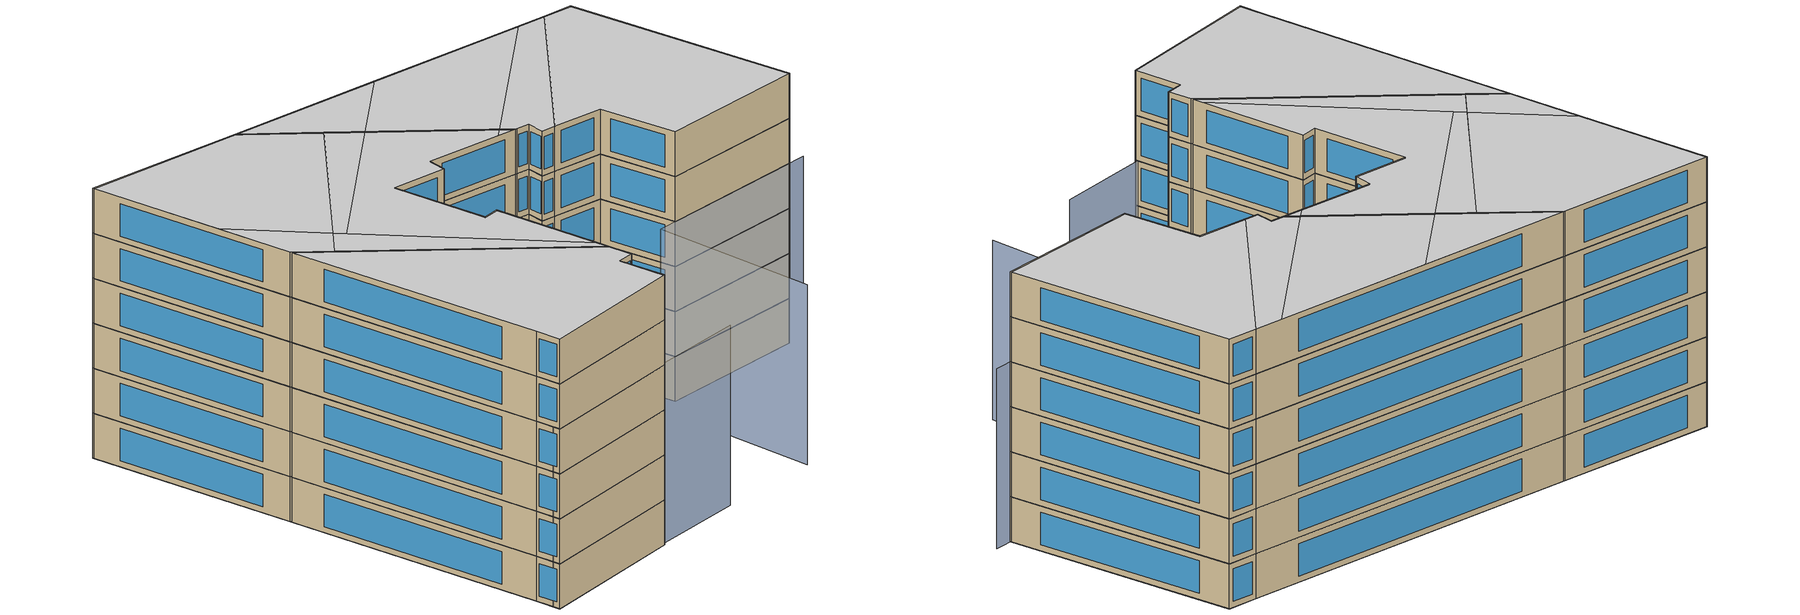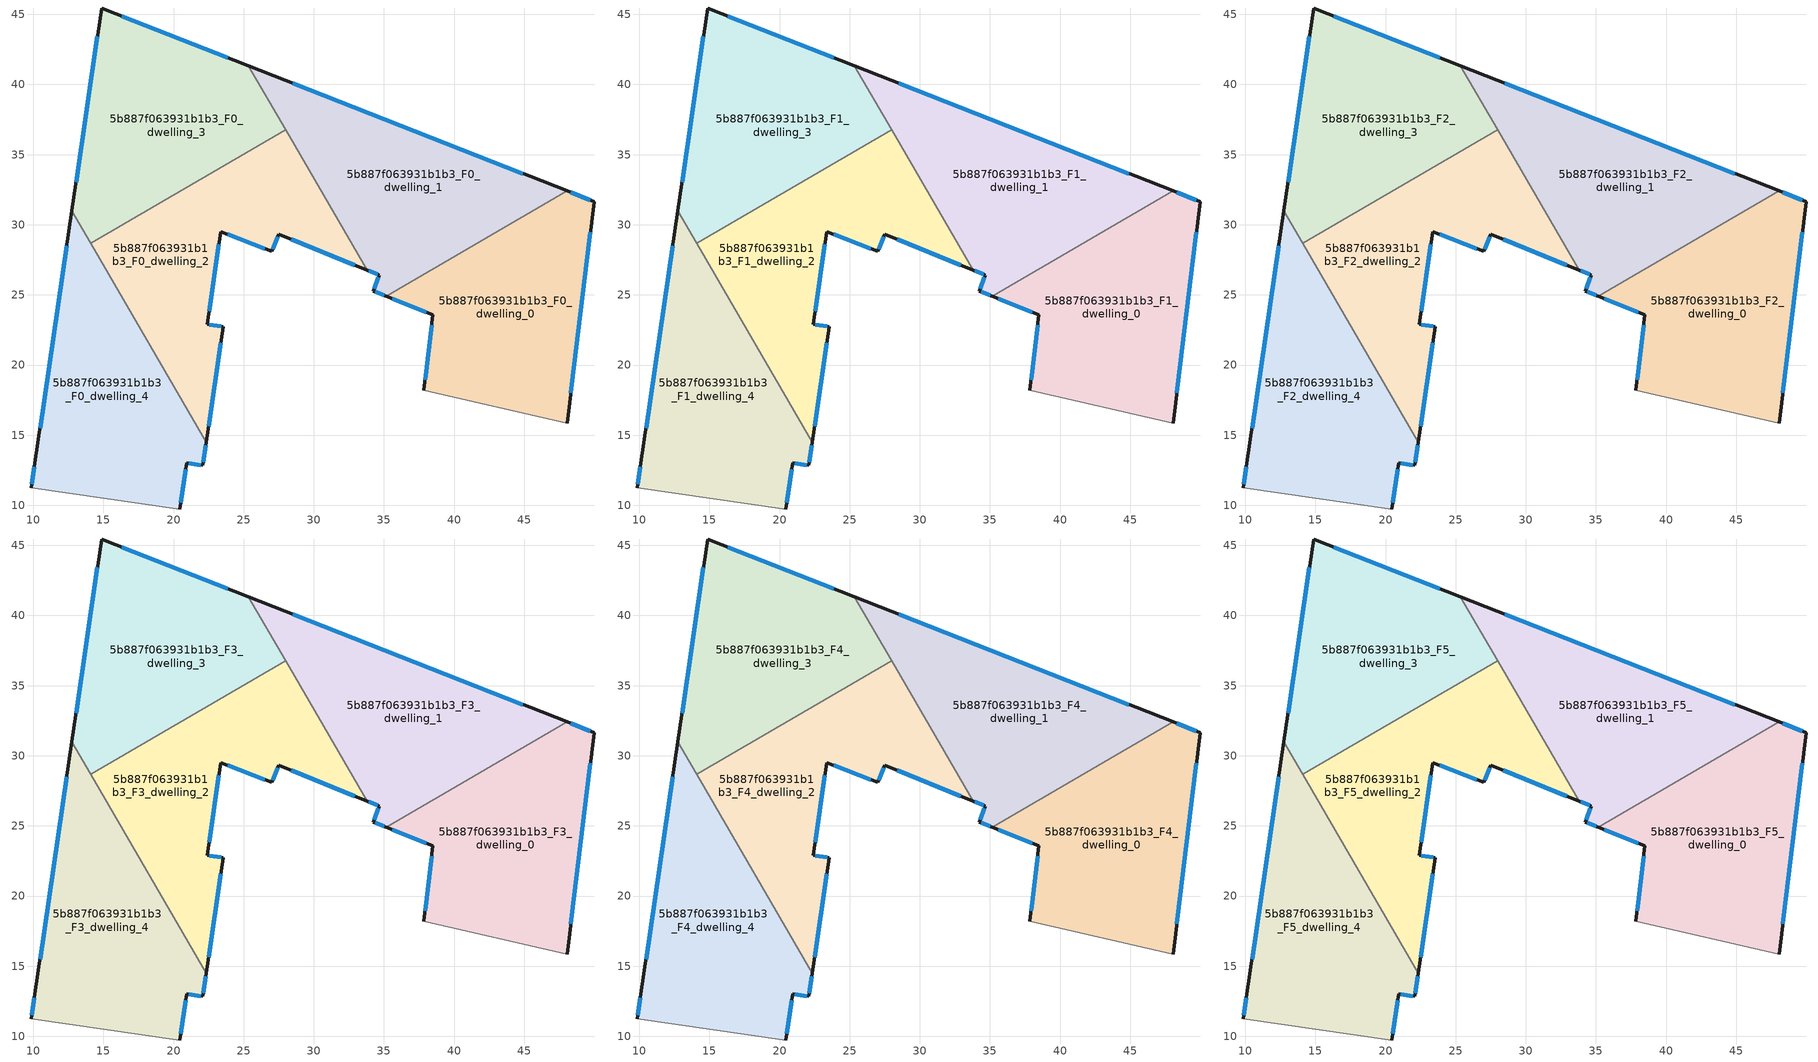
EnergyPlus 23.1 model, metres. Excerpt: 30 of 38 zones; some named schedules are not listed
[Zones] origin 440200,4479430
5b887f063931b1b3_F0_dwelling_0
 floor ground (EU_floor_Construction): 48.06,15.84 49.99,31.65 48.05,32.41 35.15,24.92 38.48,23.59 37.85,18.19 z0
 wall outside (EU_wall_Construction): 37.85,18.19 38.48,23.59 35.15,24.92 / 48.05,32.41 49.99,31.65 48.06,15.84 z0:3
 wall to 5b887f063931b1b3_F0_dwelling_1 (EU_wall_Construction): 35.15,24.92 48.05,32.41 z0:3
 wall adiabatic (EU_wall_Construction): 48.06,15.84 37.85,18.19 z0:3
 window (EU_Window_Construction): 37.94,18.94 38.39,22.85 / 38.02,23.78 35.61,24.73 / 48.32,32.31 49.72,31.76 / 49.72,29.46 48.33,18.03 z0.42:2.58
5b887f063931b1b3_F0_dwelling_1
 floor ground (EU_floor_Construction): 48.05,32.41 25.33,41.34 33.8,26.76 34.67,26.41 34.24,25.27 35.15,24.92 z0
 wall outside (EU_wall_Construction): 25.33,41.34 48.05,32.41 / 35.15,24.92 34.24,25.27 34.67,26.41 33.8,26.76 z0:3
 wall to 5b887f063931b1b3_F0_dwelling_2 (EU_wall_Construction): 33.8,26.76 27.99,36.77 z0:3
 wall to 5b887f063931b1b3_F0_dwelling_3 (EU_wall_Construction): 27.99,36.77 25.33,41.34 z0:3
 window (EU_Window_Construction): 34.3,25.43 34.61,26.25 / 34.55,26.46 33.92,26.71 / 28.49,40.1 44.9,33.65 / 35.02,24.96 34.37,25.22 z0.42:2.58
5b887f063931b1b3_F0_dwelling_2
 floor ground (EU_floor_Construction): 22.34,14.51 23.55,22.73 22.4,22.9 23.38,29.52 27.02,28.1 27.5,29.31 33.8,26.76 27.99,36.77 14.1,28.7 z0
 wall outside (EU_wall_Construction): 33.8,26.76 27.5,29.31 27.02,28.1 23.38,29.52 22.4,22.9 23.55,22.73 22.34,14.51 z0:3
 wall to 5b887f063931b1b3_F0_dwelling_3 (EU_wall_Construction): 14.1,28.7 27.99,36.77 z0:3
 wall to 5b887f063931b1b3_F0_dwelling_4 (EU_wall_Construction): 22.34,14.51 14.1,28.7 z0:3
 window (EU_Window_Construction): 27.44,29.14 27.09,28.27 / 26.51,28.3 23.88,29.32 / 23.24,28.6 22.53,23.82 / 22.56,22.88 23.39,22.75 / 23.38,21.59 22.51,15.65 / 32.93,27.12 28.38,28.96 z0.42:2.58
5b887f063931b1b3_F0_dwelling_3
 floor ground (EU_floor_Construction): 27.99,36.77 25.33,41.34 14.87,45.45 12.76,31.01 14.1,28.7 z0
 wall outside (EU_wall_Construction): 12.76,31.01 14.87,45.45 25.33,41.34 z0:3
 wall to 5b887f063931b1b3_F0_dwelling_4 (EU_wall_Construction): 14.1,28.7 12.76,31.01 z0:3
 window (EU_Window_Construction): 13.05,33.02 14.58,43.45 / 16.32,44.88 23.88,41.91 z0.42:2.58
5b887f063931b1b3_F0_dwelling_4
 floor ground (EU_floor_Construction): 20.45,9.74 20.94,13.02 22.1,12.85 22.34,14.51 12.76,31.01 10.12,13 9.86,11.26 z0
 wall outside (EU_wall_Construction): 22.34,14.51 22.1,12.85 20.94,13.02 20.45,9.74 / 9.86,11.26 10.12,13 12.76,31.01 z0:3
 wall adiabatic (EU_wall_Construction): 20.45,9.74 9.86,11.26 z0:3
 window (EU_Window_Construction): 22.31,14.28 22.13,13.08 / 21.94,12.87 21.1,13 / 20.87,12.57 20.52,10.2 / 9.89,11.5 10.08,12.76 / 10.48,15.5 12.39,28.51 z0.42:2.58
5b887f063931b1b3_F1_dwelling_0
 floor to 5b887f063931b1b3_F0_dwelling_0 (EU_floor_Construction): 48.06,15.84 49.99,31.65 48.05,32.41 35.15,24.92 38.48,23.59 37.85,18.19 z3
 wall outside (EU_wall_Construction): 37.85,18.19 38.48,23.59 35.15,24.92 / 48.05,32.41 49.99,31.65 48.06,15.84 z3:6
 wall to 5b887f063931b1b3_F1_dwelling_1 (EU_wall_Construction): 35.15,24.92 48.05,32.41 z3:6
 wall adiabatic (EU_wall_Construction): 48.06,15.84 37.85,18.19 z3:6
 window (EU_Window_Construction): 37.94,18.94 38.39,22.85 / 38.02,23.78 35.61,24.73 / 48.32,32.31 49.72,31.76 / 49.72,29.46 48.33,18.03 z3.42:5.58
5b887f063931b1b3_F1_dwelling_1
 floor to 5b887f063931b1b3_F0_dwelling_1 (EU_floor_Construction): 48.05,32.41 25.33,41.34 33.8,26.76 34.67,26.41 34.24,25.27 35.15,24.92 z3
 wall outside (EU_wall_Construction): 25.33,41.34 48.05,32.41 / 35.15,24.92 34.24,25.27 34.67,26.41 33.8,26.76 z3:6
 wall to 5b887f063931b1b3_F1_dwelling_2 (EU_wall_Construction): 33.8,26.76 27.99,36.77 z3:6
 wall to 5b887f063931b1b3_F1_dwelling_3 (EU_wall_Construction): 27.99,36.77 25.33,41.34 z3:6
 window (EU_Window_Construction): 34.3,25.43 34.61,26.25 / 34.55,26.46 33.92,26.71 / 28.49,40.1 44.9,33.65 / 35.02,24.96 34.37,25.22 z3.42:5.58
5b887f063931b1b3_F1_dwelling_2
 floor to 5b887f063931b1b3_F0_dwelling_2 (EU_floor_Construction): 22.34,14.51 23.55,22.73 22.4,22.9 23.38,29.52 27.02,28.1 27.5,29.31 33.8,26.76 27.99,36.77 14.1,28.7 z3
 wall outside (EU_wall_Construction): 33.8,26.76 27.5,29.31 27.02,28.1 23.38,29.52 22.4,22.9 23.55,22.73 22.34,14.51 z3:6
 wall to 5b887f063931b1b3_F1_dwelling_3 (EU_wall_Construction): 14.1,28.7 27.99,36.77 z3:6
 wall to 5b887f063931b1b3_F1_dwelling_4 (EU_wall_Construction): 22.34,14.51 14.1,28.7 z3:6
 window (EU_Window_Construction): 27.44,29.14 27.09,28.27 / 26.51,28.3 23.88,29.32 / 23.24,28.6 22.53,23.82 / 22.56,22.88 23.39,22.75 / 23.38,21.59 22.51,15.65 / 32.93,27.12 28.38,28.96 z3.42:5.58
5b887f063931b1b3_F1_dwelling_3
 floor to 5b887f063931b1b3_F0_dwelling_3 (EU_floor_Construction): 27.99,36.77 25.33,41.34 14.87,45.45 12.76,31.01 14.1,28.7 z3
 wall outside (EU_wall_Construction): 12.76,31.01 14.87,45.45 25.33,41.34 z3:6
 wall to 5b887f063931b1b3_F1_dwelling_4 (EU_wall_Construction): 14.1,28.7 12.76,31.01 z3:6
 window (EU_Window_Construction): 13.05,33.02 14.58,43.45 / 16.32,44.88 23.88,41.91 z3.42:5.58
5b887f063931b1b3_F1_dwelling_4
 floor to 5b887f063931b1b3_F0_dwelling_4 (EU_floor_Construction): 20.45,9.74 20.94,13.02 22.1,12.85 22.34,14.51 12.76,31.01 10.12,13 9.86,11.26 z3
 wall outside (EU_wall_Construction): 22.34,14.51 22.1,12.85 20.94,13.02 20.45,9.74 / 9.86,11.26 10.12,13 12.76,31.01 z3:6
 wall adiabatic (EU_wall_Construction): 20.45,9.74 9.86,11.26 z3:6
 window (EU_Window_Construction): 22.31,14.28 22.13,13.08 / 21.94,12.87 21.1,13 / 20.87,12.57 20.52,10.2 / 9.89,11.5 10.08,12.76 / 10.48,15.5 12.39,28.51 z3.42:5.58
5b887f063931b1b3_F2_dwelling_0
 floor to 5b887f063931b1b3_F1_dwelling_0 (EU_floor_Construction): 48.06,15.84 49.99,31.65 48.05,32.41 35.15,24.92 38.48,23.59 37.85,18.19 z6
 wall outside (EU_wall_Construction): 37.85,18.19 38.48,23.59 35.15,24.92 / 48.05,32.41 49.99,31.65 48.06,15.84 z6:9
 wall to 5b887f063931b1b3_F2_dwelling_1 (EU_wall_Construction): 35.15,24.92 48.05,32.41 z6:9
 wall adiabatic (EU_wall_Construction): 48.06,15.84 37.85,18.19 z6:9
 window (EU_Window_Construction): 37.94,18.94 38.39,22.85 / 38.02,23.78 35.61,24.73 / 48.32,32.31 49.72,31.76 / 49.72,29.46 48.33,18.03 z6.42:8.58
5b887f063931b1b3_F2_dwelling_1
 floor to 5b887f063931b1b3_F1_dwelling_1 (EU_floor_Construction): 48.05,32.41 25.33,41.34 33.8,26.76 34.67,26.41 34.24,25.27 35.15,24.92 z6
 wall outside (EU_wall_Construction): 25.33,41.34 48.05,32.41 / 35.15,24.92 34.24,25.27 34.67,26.41 33.8,26.76 z6:9
 wall to 5b887f063931b1b3_F2_dwelling_2 (EU_wall_Construction): 33.8,26.76 27.99,36.77 z6:9
 wall to 5b887f063931b1b3_F2_dwelling_3 (EU_wall_Construction): 27.99,36.77 25.33,41.34 z6:9
 window (EU_Window_Construction): 34.3,25.43 34.61,26.25 / 34.55,26.46 33.92,26.71 / 28.49,40.1 44.9,33.65 / 35.02,24.96 34.37,25.22 z6.42:8.58
5b887f063931b1b3_F2_dwelling_2
 floor to 5b887f063931b1b3_F1_dwelling_2 (EU_floor_Construction): 22.34,14.51 23.55,22.73 22.4,22.9 23.38,29.52 27.02,28.1 27.5,29.31 33.8,26.76 27.99,36.77 14.1,28.7 z6
 wall outside (EU_wall_Construction): 33.8,26.76 27.5,29.31 27.02,28.1 23.38,29.52 22.4,22.9 23.55,22.73 22.34,14.51 z6:9
 wall to 5b887f063931b1b3_F2_dwelling_3 (EU_wall_Construction): 14.1,28.7 27.99,36.77 z6:9
 wall to 5b887f063931b1b3_F2_dwelling_4 (EU_wall_Construction): 22.34,14.51 14.1,28.7 z6:9
 window (EU_Window_Construction): 27.44,29.14 27.09,28.27 / 26.51,28.3 23.88,29.32 / 23.24,28.6 22.53,23.82 / 22.56,22.88 23.39,22.75 / 23.38,21.59 22.51,15.65 / 32.93,27.12 28.38,28.96 z6.42:8.58
5b887f063931b1b3_F2_dwelling_3
 floor to 5b887f063931b1b3_F1_dwelling_3 (EU_floor_Construction): 27.99,36.77 25.33,41.34 14.87,45.45 12.76,31.01 14.1,28.7 z6
 wall outside (EU_wall_Construction): 12.76,31.01 14.87,45.45 25.33,41.34 z6:9
 wall to 5b887f063931b1b3_F2_dwelling_4 (EU_wall_Construction): 14.1,28.7 12.76,31.01 z6:9
 window (EU_Window_Construction): 13.05,33.02 14.58,43.45 / 16.32,44.88 23.88,41.91 z6.42:8.58
5b887f063931b1b3_F2_dwelling_4
 floor to 5b887f063931b1b3_F1_dwelling_4 (EU_floor_Construction): 20.45,9.74 20.94,13.02 22.1,12.85 22.34,14.51 12.76,31.01 10.12,13 9.86,11.26 z6
 wall outside (EU_wall_Construction): 22.34,14.51 22.1,12.85 20.94,13.02 20.45,9.74 / 9.86,11.26 10.12,13 12.76,31.01 z6:9
 wall adiabatic (EU_wall_Construction): 20.45,9.74 9.86,11.26 z6:9
 window (EU_Window_Construction): 22.31,14.28 22.13,13.08 / 21.94,12.87 21.1,13 / 20.87,12.57 20.52,10.2 / 9.89,11.5 10.08,12.76 / 10.48,15.5 12.39,28.51 z6.42:8.58
5b887f063931b1b3_F3_dwelling_0
 floor to 5b887f063931b1b3_F2_dwelling_0 (EU_floor_Construction): 48.06,15.84 49.99,31.65 48.05,32.41 35.15,24.92 38.48,23.59 37.85,18.19 z9
 wall outside (EU_wall_Construction): 37.85,18.19 38.48,23.59 35.15,24.92 / 48.05,32.41 49.99,31.65 48.06,15.84 z9:12
 wall to 5b887f063931b1b3_F3_dwelling_1 (EU_wall_Construction): 35.15,24.92 48.05,32.41 z9:12
 wall adiabatic (EU_wall_Construction): 48.06,15.84 37.85,18.19 z9:12
 window (EU_Window_Construction): 37.94,18.94 38.39,22.85 / 38.02,23.78 35.61,24.73 / 48.32,32.31 49.72,31.76 / 49.72,29.46 48.33,18.03 z9.42:11.58
5b887f063931b1b3_F3_dwelling_1
 floor to 5b887f063931b1b3_F2_dwelling_1 (EU_floor_Construction): 48.05,32.41 25.33,41.34 33.8,26.76 34.67,26.41 34.24,25.27 35.15,24.92 z9
 wall outside (EU_wall_Construction): 25.33,41.34 48.05,32.41 / 35.15,24.92 34.24,25.27 34.67,26.41 33.8,26.76 z9:12
 wall to 5b887f063931b1b3_F3_dwelling_2 (EU_wall_Construction): 33.8,26.76 27.99,36.77 z9:12
 wall to 5b887f063931b1b3_F3_dwelling_3 (EU_wall_Construction): 27.99,36.77 25.33,41.34 z9:12
 window (EU_Window_Construction): 34.3,25.43 34.61,26.25 / 34.55,26.46 33.92,26.71 / 28.49,40.1 44.9,33.65 / 35.02,24.96 34.37,25.22 z9.42:11.58
5b887f063931b1b3_F3_dwelling_2
 floor to 5b887f063931b1b3_F2_dwelling_2 (EU_floor_Construction): 22.34,14.51 23.55,22.73 22.4,22.9 23.38,29.52 27.02,28.1 27.5,29.31 33.8,26.76 27.99,36.77 14.1,28.7 z9
 wall outside (EU_wall_Construction): 33.8,26.76 27.5,29.31 27.02,28.1 23.38,29.52 22.4,22.9 23.55,22.73 22.34,14.51 z9:12
 wall to 5b887f063931b1b3_F3_dwelling_3 (EU_wall_Construction): 14.1,28.7 27.99,36.77 z9:12
 wall to 5b887f063931b1b3_F3_dwelling_4 (EU_wall_Construction): 22.34,14.51 14.1,28.7 z9:12
 window (EU_Window_Construction): 27.44,29.14 27.09,28.27 / 26.51,28.3 23.88,29.32 / 23.24,28.6 22.53,23.82 / 22.56,22.88 23.39,22.75 / 23.38,21.59 22.51,15.65 / 32.93,27.12 28.38,28.96 z9.42:11.58
5b887f063931b1b3_F3_dwelling_3
 floor to 5b887f063931b1b3_F2_dwelling_3 (EU_floor_Construction): 27.99,36.77 25.33,41.34 14.87,45.45 12.76,31.01 14.1,28.7 z9
 wall outside (EU_wall_Construction): 12.76,31.01 14.87,45.45 25.33,41.34 z9:12
 wall to 5b887f063931b1b3_F3_dwelling_4 (EU_wall_Construction): 14.1,28.7 12.76,31.01 z9:12
 window (EU_Window_Construction): 13.05,33.02 14.58,43.45 / 16.32,44.88 23.88,41.91 z9.42:11.58
5b887f063931b1b3_F3_dwelling_4
 floor to 5b887f063931b1b3_F2_dwelling_4 (EU_floor_Construction): 20.45,9.74 20.94,13.02 22.1,12.85 22.34,14.51 12.76,31.01 10.12,13 9.86,11.26 z9
 wall outside (EU_wall_Construction): 22.34,14.51 22.1,12.85 20.94,13.02 20.45,9.74 / 9.86,11.26 10.12,13 12.76,31.01 z9:12
 wall adiabatic (EU_wall_Construction): 20.45,9.74 9.86,11.26 z9:12
 window (EU_Window_Construction): 22.31,14.28 22.13,13.08 / 21.94,12.87 21.1,13 / 20.87,12.57 20.52,10.2 / 9.89,11.5 10.08,12.76 / 10.48,15.5 12.39,28.51 z9.42:11.58
5b887f063931b1b3_F4_dwelling_0
 floor to 5b887f063931b1b3_F3_dwelling_0 (EU_floor_Construction): 48.06,15.84 49.99,31.65 48.05,32.41 35.15,24.92 38.48,23.59 37.85,18.19 z12
 wall outside (EU_wall_Construction): 37.85,18.19 38.48,23.59 35.15,24.92 / 48.05,32.41 49.99,31.65 48.06,15.84 z12:15
 wall to 5b887f063931b1b3_F4_dwelling_1 (EU_wall_Construction): 35.15,24.92 48.05,32.41 z12:15
 wall adiabatic (EU_wall_Construction): 48.06,15.84 37.85,18.19 z12:15
 window (EU_Window_Construction): 37.94,18.94 38.39,22.85 / 38.02,23.78 35.61,24.73 / 48.32,32.31 49.72,31.76 / 49.72,29.46 48.33,18.03 z12.42:14.58
5b887f063931b1b3_F4_dwelling_1
 floor to 5b887f063931b1b3_F3_dwelling_1 (EU_floor_Construction): 48.05,32.41 25.33,41.34 33.8,26.76 34.67,26.41 34.24,25.27 35.15,24.92 z12
 wall outside (EU_wall_Construction): 25.33,41.34 48.05,32.41 / 35.15,24.92 34.24,25.27 34.67,26.41 33.8,26.76 z12:15
 wall to 5b887f063931b1b3_F4_dwelling_2 (EU_wall_Construction): 33.8,26.76 27.99,36.77 z12:15
 wall to 5b887f063931b1b3_F4_dwelling_3 (EU_wall_Construction): 27.99,36.77 25.33,41.34 z12:15
 window (EU_Window_Construction): 34.3,25.43 34.61,26.25 / 34.55,26.46 33.92,26.71 / 28.49,40.1 44.9,33.65 / 35.02,24.96 34.37,25.22 z12.42:14.58
5b887f063931b1b3_F4_dwelling_2
 floor to 5b887f063931b1b3_F3_dwelling_2 (EU_floor_Construction): 22.34,14.51 23.55,22.73 22.4,22.9 23.38,29.52 27.02,28.1 27.5,29.31 33.8,26.76 27.99,36.77 14.1,28.7 z12
 wall outside (EU_wall_Construction): 33.8,26.76 27.5,29.31 27.02,28.1 23.38,29.52 22.4,22.9 23.55,22.73 22.34,14.51 z12:15
 wall to 5b887f063931b1b3_F4_dwelling_3 (EU_wall_Construction): 14.1,28.7 27.99,36.77 z12:15
 wall to 5b887f063931b1b3_F4_dwelling_4 (EU_wall_Construction): 22.34,14.51 14.1,28.7 z12:15
 window (EU_Window_Construction): 27.44,29.14 27.09,28.27 / 26.51,28.3 23.88,29.32 / 23.24,28.6 22.53,23.82 / 22.56,22.88 23.39,22.75 / 23.38,21.59 22.51,15.65 / 32.93,27.12 28.38,28.96 z12.42:14.58
5b887f063931b1b3_F4_dwelling_3
 floor to 5b887f063931b1b3_F3_dwelling_3 (EU_floor_Construction): 27.99,36.77 25.33,41.34 14.87,45.45 12.76,31.01 14.1,28.7 z12
 wall outside (EU_wall_Construction): 12.76,31.01 14.87,45.45 25.33,41.34 z12:15
 wall to 5b887f063931b1b3_F4_dwelling_4 (EU_wall_Construction): 14.1,28.7 12.76,31.01 z12:15
 window (EU_Window_Construction): 13.05,33.02 14.58,43.45 / 16.32,44.88 23.88,41.91 z12.42:14.58
5b887f063931b1b3_F4_dwelling_4
 floor to 5b887f063931b1b3_F3_dwelling_4 (EU_floor_Construction): 20.45,9.74 20.94,13.02 22.1,12.85 22.34,14.51 12.76,31.01 10.12,13 9.86,11.26 z12
 wall outside (EU_wall_Construction): 22.34,14.51 22.1,12.85 20.94,13.02 20.45,9.74 / 9.86,11.26 10.12,13 12.76,31.01 z12:15
 wall adiabatic (EU_wall_Construction): 20.45,9.74 9.86,11.26 z12:15
 window (EU_Window_Construction): 22.31,14.28 22.13,13.08 / 21.94,12.87 21.1,13 / 20.87,12.57 20.52,10.2 / 9.89,11.5 10.08,12.76 / 10.48,15.5 12.39,28.51 z12.42:14.58
5b887f063931b1b3_F5_dwelling_0
 floor to 5b887f063931b1b3_F4_dwelling_0 (EU_floor_Construction): 48.06,15.84 49.99,31.65 48.05,32.41 35.15,24.92 38.48,23.59 37.85,18.19 z15
 wall outside (EU_wall_Construction): 37.85,18.19 38.48,23.59 35.15,24.92 / 48.05,32.41 49.99,31.65 48.06,15.84 z15:18
 wall to 5b887f063931b1b3_F5_dwelling_1 (EU_wall_Construction): 35.15,24.92 48.05,32.41 z15:18
 wall adiabatic (EU_wall_Construction): 48.06,15.84 37.85,18.19 z15:18
 window (EU_Window_Construction): 37.94,18.94 38.39,22.85 / 38.02,23.78 35.61,24.73 / 48.32,32.31 49.72,31.76 / 49.72,29.46 48.33,18.03 z15.42:17.58
 ceiling to 5b887f063931b1b3_F6_dwelling_0 (EU_floor_Construction): 49.99,31.65 48.06,15.84 37.85,18.19 38.48,23.59 35.15,24.92 48.05,32.41 z18
5b887f063931b1b3_F5_dwelling_1
 floor to 5b887f063931b1b3_F4_dwelling_1 (EU_floor_Construction): 48.05,32.41 25.33,41.34 33.8,26.76 34.67,26.41 34.24,25.27 35.15,24.92 z15
 wall outside (EU_wall_Construction): 25.33,41.34 48.05,32.41 / 35.15,24.92 34.24,25.27 34.67,26.41 33.8,26.76 z15:18
 wall to 5b887f063931b1b3_F5_dwelling_2 (EU_wall_Construction): 33.8,26.76 27.99,36.77 z15:18
 wall to 5b887f063931b1b3_F5_dwelling_3 (EU_wall_Construction): 27.99,36.77 25.33,41.34 z15:18
 window (EU_Window_Construction): 34.3,25.43 34.61,26.25 / 34.55,26.46 33.92,26.71 / 28.49,40.1 44.9,33.65 / 35.02,24.96 34.37,25.22 z15.42:17.58
 ceiling to 5b887f063931b1b3_F6_dwelling_1 (EU_floor_Construction): 46.14,33.16 33.27,27.69 29.25,34.6 35.6,37.31 z18
 ceiling to 5b887f063931b1b3_F6_dwelling_0 (EU_floor_Construction): 48.05,32.41 35.15,24.92 34.24,25.27 34.67,26.41 33.8,26.76 33.27,27.69 46.14,33.16 z18
 ceiling to 5b887f063931b1b3_F6_dwelling_2 (EU_floor_Construction): 35.6,37.31 29.25,34.6 25.33,41.34 z18
5b887f063931b1b3_F5_dwelling_2
 floor to 5b887f063931b1b3_F4_dwelling_2 (EU_floor_Construction): 22.34,14.51 23.55,22.73 22.4,22.9 23.38,29.52 27.02,28.1 27.5,29.31 33.8,26.76 27.99,36.77 14.1,28.7 z15
 wall outside (EU_wall_Construction): 33.8,26.76 27.5,29.31 27.02,28.1 23.38,29.52 22.4,22.9 23.55,22.73 22.34,14.51 z15:18
 wall to 5b887f063931b1b3_F5_dwelling_3 (EU_wall_Construction): 14.1,28.7 27.99,36.77 z15:18
 wall to 5b887f063931b1b3_F5_dwelling_4 (EU_wall_Construction): 22.34,14.51 14.1,28.7 z15:18
 window (EU_Window_Construction): 27.44,29.14 27.09,28.27 / 26.51,28.3 23.88,29.32 / 23.24,28.6 22.53,23.82 / 22.56,22.88 23.39,22.75 / 23.38,21.59 22.51,15.65 / 32.93,27.12 28.38,28.96 z15.42:17.58
 ceiling to 5b887f063931b1b3_F6_dwelling_3 (EU_floor_Construction): 16.22,29.93 22.45,15.28 22.34,14.51 14.1,28.7 z18
 ceiling to 5b887f063931b1b3_F6_dwelling_1 (EU_floor_Construction): 29.25,34.6 33.27,27.69 32.42,27.32 27.5,29.31 27.02,28.1 23.38,29.52 22.4,22.9 23.55,22.73 22.45,15.28 16.53,29.19 z18
 ceiling to 5b887f063931b1b3_F6_dwelling_0 (EU_floor_Construction): 33.27,27.69 33.8,26.76 32.42,27.32 z18
 ceiling to 5b887f063931b1b3_F6_dwelling_2 (EU_floor_Construction): 27.99,36.77 29.25,34.6 16.53,29.19 16.22,29.93 z18
5b887f063931b1b3_F5_dwelling_3
 floor to 5b887f063931b1b3_F4_dwelling_3 (EU_floor_Construction): 27.99,36.77 25.33,41.34 14.87,45.45 12.76,31.01 14.1,28.7 z15
 wall outside (EU_wall_Construction): 12.76,31.01 14.87,45.45 25.33,41.34 z15:18
 wall to 5b887f063931b1b3_F5_dwelling_4 (EU_wall_Construction): 14.1,28.7 12.76,31.01 z15:18
 window (EU_Window_Construction): 13.05,33.02 14.58,43.45 / 16.32,44.88 23.88,41.91 z15.42:17.58
 ceiling to 5b887f063931b1b3_F6_dwelling_2 (EU_floor_Construction): 25.33,41.34 27.99,36.77 16.22,29.93 13.52,36.26 14.87,45.45 z18
 ceiling to 5b887f063931b1b3_F6_dwelling_3 (EU_floor_Construction): 13.52,36.26 16.22,29.93 14.1,28.7 12.76,31.01 z18
5b887f063931b1b3_F5_dwelling_4
 floor to 5b887f063931b1b3_F4_dwelling_4 (EU_floor_Construction): 20.45,9.74 20.94,13.02 22.1,12.85 22.34,14.51 12.76,31.01 10.12,13 9.86,11.26 z15
 wall outside (EU_wall_Construction): 22.34,14.51 22.1,12.85 20.94,13.02 20.45,9.74 / 9.86,11.26 10.12,13 12.76,31.01 z15:18
 wall adiabatic (EU_wall_Construction): 20.45,9.74 9.86,11.26 z15:18
 window (EU_Window_Construction): 22.31,14.28 22.13,13.08 / 21.94,12.87 21.1,13 / 20.87,12.57 20.52,10.2 / 9.89,11.5 10.08,12.76 / 10.48,15.5 12.39,28.51 z15.42:17.58
 ceiling to 5b887f063931b1b3_F6_dwelling_3 (EU_floor_Construction): 12.76,31.01 22.34,14.51 22.1,12.85 20.94,13.02 20.45,9.74 9.86,11.26 10.12,13 z18
shading: 9.95,11.76 27.03,8.79 / 33.98,7.24 36.57,18.49 / 36.57,18.49 49.27,15.56 z0:12
[Building]
EU S2 Campaign: North Axis=0; Terrain=City; Solar Distribution=FullExterior
[Site:Location]
Madrid: Latitude=40.5; Longitude=-3.5; Time Zone=1; Elevation=609
[SizingPeriod:WeatherFileDays]
AnnualSizingPeriod: Begin Month=1; Begin Day of Month=1; End Month=12; End Day of Month=31; Day of Week for Start Day=Monday; Use Weather File Daylight Saving Period=No; Use Weather File Rain and Snow Indicators=No
[MATERIAL]
EU_InternalMass_Material: Roughness=MediumRough; Thickness=0.1; Conductivity=1; Density=1800; Specific Heat=900; Thermal Absorptance=0.9; Solar Absorptance=0.7; Visible Absorptance=0.7
[MATERIAL:NOMASS] Roughness=MediumRough; Thermal Absorptance=0.9; Solar Absorptance=0.7; Visible Absorptance=0.7
Name | Thermal Resistance
EU_wall_NoMass | 1.60022
EU_floor_NoMass | 0.470652
[WINDOWMATERIAL:SIMPLEGLAZINGSYSTEM]
EU_Window_SimpleGlazing: UFactor=3.28802; Solar Heat Gain Coefficient=0.85; Visible Transmittance=0.85
[CONSTRUCTION]
EU_wall_Construction: EU_wall_NoMass
EU_floor_Construction: EU_floor_NoMass
EU_InternalMass_Construction: EU_InternalMass_Material
EU_Window_Construction: EU_Window_SimpleGlazing
[ZONE] Type=1; Multiplier=1; Ceiling Height=autocalculate; Floor Area=autocalculate; Part of Total Floor Area=Yes
Name | Volume
5b887f063931b1b3_F0_dwelling_0; 5b887f063931b1b3_F1_dwelling_0; 5b887f063931b1b3_F2_dwelling_0; 5b887f063931b1b3_F3_dwelling_0; 5b887f063931b1b3_F4_dwelling_0; 5b887f063931b1b3_F5_dwelling_0 | 434.235
5b887f063931b1b3_F0_dwelling_1; 5b887f063931b1b3_F1_dwelling_1; 5b887f063931b1b3_F2_dwelling_1; 5b887f063931b1b3_F3_dwelling_1; 5b887f063931b1b3_F4_dwelling_1; 5b887f063931b1b3_F5_dwelling_1 | 434.24
5b887f063931b1b3_F0_dwelling_2; 5b887f063931b1b3_F1_dwelling_2; 5b887f063931b1b3_F2_dwelling_2; 5b887f063931b1b3_F3_dwelling_2; 5b887f063931b1b3_F4_dwelling_2; 5b887f063931b1b3_F5_dwelling_2 | 431.66
5b887f063931b1b3_F0_dwelling_3; 5b887f063931b1b3_F1_dwelling_3; 5b887f063931b1b3_F2_dwelling_3; 5b887f063931b1b3_F3_dwelling_3; 5b887f063931b1b3_F4_dwelling_3; 5b887f063931b1b3_F5_dwelling_3 | 431.6
5b887f063931b1b3_F0_dwelling_4; 5b887f063931b1b3_F1_dwelling_4; 5b887f063931b1b3_F2_dwelling_4; 5b887f063931b1b3_F3_dwelling_4; 5b887f063931b1b3_F4_dwelling_4; 5b887f063931b1b3_F5_dwelling_4 | 432.928
[INTERNALMASS] Construction=EU_InternalMass_Construction
Name | Zone or ZoneList | Surface Area
5b887f063931b1b3_F0_dwelling_0_EU_InternalMass | 5b887f063931b1b3_F0_dwelling_0 | 144.745
5b887f063931b1b3_F0_dwelling_1_EU_InternalMass | 5b887f063931b1b3_F0_dwelling_1 | 144.742
5b887f063931b1b3_F0_dwelling_2_EU_InternalMass | 5b887f063931b1b3_F0_dwelling_2 | 143.886
5b887f063931b1b3_F0_dwelling_3_EU_InternalMass | 5b887f063931b1b3_F0_dwelling_3 | 143.869
5b887f063931b1b3_F0_dwelling_4_EU_InternalMass | 5b887f063931b1b3_F0_dwelling_4 | 144.309
5b887f063931b1b3_F1_dwelling_0_EU_InternalMass | 5b887f063931b1b3_F1_dwelling_0 | 144.745
5b887f063931b1b3_F1_dwelling_1_EU_InternalMass | 5b887f063931b1b3_F1_dwelling_1 | 144.742
5b887f063931b1b3_F1_dwelling_2_EU_InternalMass | 5b887f063931b1b3_F1_dwelling_2 | 143.886
5b887f063931b1b3_F1_dwelling_3_EU_InternalMass | 5b887f063931b1b3_F1_dwelling_3 | 143.869
5b887f063931b1b3_F1_dwelling_4_EU_InternalMass | 5b887f063931b1b3_F1_dwelling_4 | 144.309
5b887f063931b1b3_F2_dwelling_0_EU_InternalMass | 5b887f063931b1b3_F2_dwelling_0 | 144.745
5b887f063931b1b3_F2_dwelling_1_EU_InternalMass | 5b887f063931b1b3_F2_dwelling_1 | 144.742
5b887f063931b1b3_F2_dwelling_2_EU_InternalMass | 5b887f063931b1b3_F2_dwelling_2 | 143.886
5b887f063931b1b3_F2_dwelling_3_EU_InternalMass | 5b887f063931b1b3_F2_dwelling_3 | 143.869
5b887f063931b1b3_F2_dwelling_4_EU_InternalMass | 5b887f063931b1b3_F2_dwelling_4 | 144.309
5b887f063931b1b3_F3_dwelling_0_EU_InternalMass | 5b887f063931b1b3_F3_dwelling_0 | 144.745
5b887f063931b1b3_F3_dwelling_1_EU_InternalMass | 5b887f063931b1b3_F3_dwelling_1 | 144.742
5b887f063931b1b3_F3_dwelling_2_EU_InternalMass | 5b887f063931b1b3_F3_dwelling_2 | 143.886
5b887f063931b1b3_F3_dwelling_3_EU_InternalMass | 5b887f063931b1b3_F3_dwelling_3 | 143.869
5b887f063931b1b3_F3_dwelling_4_EU_InternalMass | 5b887f063931b1b3_F3_dwelling_4 | 144.309
5b887f063931b1b3_F4_dwelling_0_EU_InternalMass | 5b887f063931b1b3_F4_dwelling_0 | 144.745
5b887f063931b1b3_F4_dwelling_1_EU_InternalMass | 5b887f063931b1b3_F4_dwelling_1 | 144.742
5b887f063931b1b3_F4_dwelling_2_EU_InternalMass | 5b887f063931b1b3_F4_dwelling_2 | 143.886
5b887f063931b1b3_F4_dwelling_3_EU_InternalMass | 5b887f063931b1b3_F4_dwelling_3 | 143.869
5b887f063931b1b3_F4_dwelling_4_EU_InternalMass | 5b887f063931b1b3_F4_dwelling_4 | 144.309
5b887f063931b1b3_F5_dwelling_0_EU_InternalMass | 5b887f063931b1b3_F5_dwelling_0 | 144.745
5b887f063931b1b3_F5_dwelling_1_EU_InternalMass | 5b887f063931b1b3_F5_dwelling_1 | 144.742
5b887f063931b1b3_F5_dwelling_2_EU_InternalMass | 5b887f063931b1b3_F5_dwelling_2 | 143.886
5b887f063931b1b3_F5_dwelling_3_EU_InternalMass | 5b887f063931b1b3_F5_dwelling_3 | 143.869
5b887f063931b1b3_F5_dwelling_4_EU_InternalMass | 5b887f063931b1b3_F5_dwelling_4 | 144.309
[OTHEREQUIPMENT] Fuel Type=Electricity; Design Level Calculation Method=Watts/Area; Power per Zone Floor Area=1; Fraction Latent=0; Fraction Radiant=0; Fraction Lost=0; Carbon Dioxide Generation Rate=0; EndUse Subcategory=EU_Step8_InternalGains
Name | Zone or ZoneList or Space or SpaceList | Schedule
EU_Step8_InternalGain_5b887f063931b1b3_F0_dwelling_0_f000 | 5b887f063931b1b3_F0_dwelling_0 | EU_Step8_GainSchedule_5b887f063931b1b3_F0_dwelling_0_f000
EU_Step8_InternalGain_5b887f063931b1b3_F0_dwelling_1_f000 | 5b887f063931b1b3_F0_dwelling_1 | EU_Step8_GainSchedule_5b887f063931b1b3_F0_dwelling_1_f000
EU_Step8_InternalGain_5b887f063931b1b3_F0_dwelling_2_f000 | 5b887f063931b1b3_F0_dwelling_2 | EU_Step8_GainSchedule_5b887f063931b1b3_F0_dwelling_2_f000
EU_Step8_InternalGain_5b887f063931b1b3_F0_dwelling_3_f000 | 5b887f063931b1b3_F0_dwelling_3 | EU_Step8_GainSchedule_5b887f063931b1b3_F0_dwelling_3_f000
EU_Step8_InternalGain_5b887f063931b1b3_F0_dwelling_4_f000 | 5b887f063931b1b3_F0_dwelling_4 | EU_Step8_GainSchedule_5b887f063931b1b3_F0_dwelling_4_f000
EU_Step8_InternalGain_5b887f063931b1b3_F1_dwelling_0_f000 | 5b887f063931b1b3_F1_dwelling_0 | EU_Step8_GainSchedule_5b887f063931b1b3_F1_dwelling_0_f000
EU_Step8_InternalGain_5b887f063931b1b3_F1_dwelling_1_f000 | 5b887f063931b1b3_F1_dwelling_1 | EU_Step8_GainSchedule_5b887f063931b1b3_F1_dwelling_1_f000
EU_Step8_InternalGain_5b887f063931b1b3_F1_dwelling_2_f000 | 5b887f063931b1b3_F1_dwelling_2 | EU_Step8_GainSchedule_5b887f063931b1b3_F1_dwelling_2_f000
EU_Step8_InternalGain_5b887f063931b1b3_F1_dwelling_3_f000 | 5b887f063931b1b3_F1_dwelling_3 | EU_Step8_GainSchedule_5b887f063931b1b3_F1_dwelling_3_f000
EU_Step8_InternalGain_5b887f063931b1b3_F1_dwelling_4_f000 | 5b887f063931b1b3_F1_dwelling_4 | EU_Step8_GainSchedule_5b887f063931b1b3_F1_dwelling_4_f000
EU_Step8_InternalGain_5b887f063931b1b3_F2_dwelling_0_f000 | 5b887f063931b1b3_F2_dwelling_0 | EU_Step8_GainSchedule_5b887f063931b1b3_F2_dwelling_0_f000
EU_Step8_InternalGain_5b887f063931b1b3_F2_dwelling_1_f000 | 5b887f063931b1b3_F2_dwelling_1 | EU_Step8_GainSchedule_5b887f063931b1b3_F2_dwelling_1_f000
EU_Step8_InternalGain_5b887f063931b1b3_F2_dwelling_2_f000 | 5b887f063931b1b3_F2_dwelling_2 | EU_Step8_GainSchedule_5b887f063931b1b3_F2_dwelling_2_f000
EU_Step8_InternalGain_5b887f063931b1b3_F2_dwelling_3_f000 | 5b887f063931b1b3_F2_dwelling_3 | EU_Step8_GainSchedule_5b887f063931b1b3_F2_dwelling_3_f000
EU_Step8_InternalGain_5b887f063931b1b3_F2_dwelling_4_f000 | 5b887f063931b1b3_F2_dwelling_4 | EU_Step8_GainSchedule_5b887f063931b1b3_F2_dwelling_4_f000
EU_Step8_InternalGain_5b887f063931b1b3_F3_dwelling_0_f000 | 5b887f063931b1b3_F3_dwelling_0 | EU_Step8_GainSchedule_5b887f063931b1b3_F3_dwelling_0_f000
EU_Step8_InternalGain_5b887f063931b1b3_F3_dwelling_1_f000 | 5b887f063931b1b3_F3_dwelling_1 | EU_Step8_GainSchedule_5b887f063931b1b3_F3_dwelling_1_f000
EU_Step8_InternalGain_5b887f063931b1b3_F3_dwelling_2_f000 | 5b887f063931b1b3_F3_dwelling_2 | EU_Step8_GainSchedule_5b887f063931b1b3_F3_dwelling_2_f000
EU_Step8_InternalGain_5b887f063931b1b3_F3_dwelling_3_f000 | 5b887f063931b1b3_F3_dwelling_3 | EU_Step8_GainSchedule_5b887f063931b1b3_F3_dwelling_3_f000
EU_Step8_InternalGain_5b887f063931b1b3_F3_dwelling_4_f000 | 5b887f063931b1b3_F3_dwelling_4 | EU_Step8_GainSchedule_5b887f063931b1b3_F3_dwelling_4_f000
EU_Step8_InternalGain_5b887f063931b1b3_F4_dwelling_0_f000 | 5b887f063931b1b3_F4_dwelling_0 | EU_Step8_GainSchedule_5b887f063931b1b3_F4_dwelling_0_f000
EU_Step8_InternalGain_5b887f063931b1b3_F4_dwelling_1_f000 | 5b887f063931b1b3_F4_dwelling_1 | EU_Step8_GainSchedule_5b887f063931b1b3_F4_dwelling_1_f000
EU_Step8_InternalGain_5b887f063931b1b3_F4_dwelling_2_f000 | 5b887f063931b1b3_F4_dwelling_2 | EU_Step8_GainSchedule_5b887f063931b1b3_F4_dwelling_2_f000
EU_Step8_InternalGain_5b887f063931b1b3_F4_dwelling_3_f000 | 5b887f063931b1b3_F4_dwelling_3 | EU_Step8_GainSchedule_5b887f063931b1b3_F4_dwelling_3_f000
EU_Step8_InternalGain_5b887f063931b1b3_F4_dwelling_4_f000 | 5b887f063931b1b3_F4_dwelling_4 | EU_Step8_GainSchedule_5b887f063931b1b3_F4_dwelling_4_f000
EU_Step8_InternalGain_5b887f063931b1b3_F5_dwelling_0_f000 | 5b887f063931b1b3_F5_dwelling_0 | EU_Step8_GainSchedule_5b887f063931b1b3_F5_dwelling_0_f000
EU_Step8_InternalGain_5b887f063931b1b3_F5_dwelling_1_f000 | 5b887f063931b1b3_F5_dwelling_1 | EU_Step8_GainSchedule_5b887f063931b1b3_F5_dwelling_1_f000
EU_Step8_InternalGain_5b887f063931b1b3_F5_dwelling_2_f000 | 5b887f063931b1b3_F5_dwelling_2 | EU_Step8_GainSchedule_5b887f063931b1b3_F5_dwelling_2_f000
EU_Step8_InternalGain_5b887f063931b1b3_F5_dwelling_3_f000 | 5b887f063931b1b3_F5_dwelling_3 | EU_Step8_GainSchedule_5b887f063931b1b3_F5_dwelling_3_f000
EU_Step8_InternalGain_5b887f063931b1b3_F5_dwelling_4_f000 | 5b887f063931b1b3_F5_dwelling_4 | EU_Step8_GainSchedule_5b887f063931b1b3_F5_dwelling_4_f000
[ZONEVENTILATION:DESIGNFLOWRATE] Schedule=EU_AlwaysOn; Design Flow Rate Calculation Method=AirChanges/Hour; Air Changes per Hour=0.480704; Ventilation Type=Natural; Fan Pressure Rise=0; Fan Total Efficiency=1; Constant Term Coefficient=1; Temperature Term Coefficient=0; Velocity Term Coefficient=0; Velocity Squared Term Coefficient=0; Minimum Indoor Temperature=-100; Maximum Indoor Temperature=100; Delta Temperature=-100; Minimum Outdoor Temperature=-100; Maximum Outdoor Temperature=100; Maximum Wind Speed=40
Name | Zone or ZoneList or Space or SpaceList
EU_ConstantAir_5b887f063931b1b3_F0_dwelling_0 | 5b887f063931b1b3_F0_dwelling_0
EU_ConstantAir_5b887f063931b1b3_F0_dwelling_1 | 5b887f063931b1b3_F0_dwelling_1
EU_ConstantAir_5b887f063931b1b3_F0_dwelling_2 | 5b887f063931b1b3_F0_dwelling_2
EU_ConstantAir_5b887f063931b1b3_F0_dwelling_3 | 5b887f063931b1b3_F0_dwelling_3
EU_ConstantAir_5b887f063931b1b3_F0_dwelling_4 | 5b887f063931b1b3_F0_dwelling_4
EU_ConstantAir_5b887f063931b1b3_F1_dwelling_0 | 5b887f063931b1b3_F1_dwelling_0
EU_ConstantAir_5b887f063931b1b3_F1_dwelling_1 | 5b887f063931b1b3_F1_dwelling_1
EU_ConstantAir_5b887f063931b1b3_F1_dwelling_2 | 5b887f063931b1b3_F1_dwelling_2
EU_ConstantAir_5b887f063931b1b3_F1_dwelling_3 | 5b887f063931b1b3_F1_dwelling_3
EU_ConstantAir_5b887f063931b1b3_F1_dwelling_4 | 5b887f063931b1b3_F1_dwelling_4
EU_ConstantAir_5b887f063931b1b3_F2_dwelling_0 | 5b887f063931b1b3_F2_dwelling_0
EU_ConstantAir_5b887f063931b1b3_F2_dwelling_1 | 5b887f063931b1b3_F2_dwelling_1
EU_ConstantAir_5b887f063931b1b3_F2_dwelling_2 | 5b887f063931b1b3_F2_dwelling_2
EU_ConstantAir_5b887f063931b1b3_F2_dwelling_3 | 5b887f063931b1b3_F2_dwelling_3
EU_ConstantAir_5b887f063931b1b3_F2_dwelling_4 | 5b887f063931b1b3_F2_dwelling_4
EU_ConstantAir_5b887f063931b1b3_F3_dwelling_0 | 5b887f063931b1b3_F3_dwelling_0
EU_ConstantAir_5b887f063931b1b3_F3_dwelling_1 | 5b887f063931b1b3_F3_dwelling_1
EU_ConstantAir_5b887f063931b1b3_F3_dwelling_2 | 5b887f063931b1b3_F3_dwelling_2
EU_ConstantAir_5b887f063931b1b3_F3_dwelling_3 | 5b887f063931b1b3_F3_dwelling_3
EU_ConstantAir_5b887f063931b1b3_F3_dwelling_4 | 5b887f063931b1b3_F3_dwelling_4
EU_ConstantAir_5b887f063931b1b3_F4_dwelling_0 | 5b887f063931b1b3_F4_dwelling_0
EU_ConstantAir_5b887f063931b1b3_F4_dwelling_1 | 5b887f063931b1b3_F4_dwelling_1
EU_ConstantAir_5b887f063931b1b3_F4_dwelling_2 | 5b887f063931b1b3_F4_dwelling_2
EU_ConstantAir_5b887f063931b1b3_F4_dwelling_3 | 5b887f063931b1b3_F4_dwelling_3
EU_ConstantAir_5b887f063931b1b3_F4_dwelling_4 | 5b887f063931b1b3_F4_dwelling_4
EU_ConstantAir_5b887f063931b1b3_F5_dwelling_0 | 5b887f063931b1b3_F5_dwelling_0
EU_ConstantAir_5b887f063931b1b3_F5_dwelling_1 | 5b887f063931b1b3_F5_dwelling_1
EU_ConstantAir_5b887f063931b1b3_F5_dwelling_2 | 5b887f063931b1b3_F5_dwelling_2
EU_ConstantAir_5b887f063931b1b3_F5_dwelling_3 | 5b887f063931b1b3_F5_dwelling_3
EU_ConstantAir_5b887f063931b1b3_F5_dwelling_4 | 5b887f063931b1b3_F5_dwelling_4
[HVACTEMPLATE:ZONE:IDEALLOADSAIRSYSTEM] System Availability Schedule=EU_AlwaysOn; Maximum Heating Supply Air Temperature=50; Minimum Cooling Supply Air Temperature=13; Maximum Heating Supply Air Humidity Ratio=0.0156; Minimum Cooling Supply Air Humidity Ratio=0.0077; Heating Limit=NoLimit; Cooling Limit=NoLimit; Heating Availability Schedule=EU_AlwaysOn; Cooling Availability Schedule=EU_CoolingOff; Dehumidification Control Type=ConstantSensibleHeatRatio; Cooling Sensible Heat Ratio=0.7; Dehumidification Setpoint=60; Humidification Control Type=None; Humidification Setpoint=30; Outdoor Air Method=None; Outdoor Air Flow Rate per Person=0.00944; Outdoor Air Flow Rate per Zone Floor Area=0; Outdoor Air Flow Rate per Zone=0; Demand Controlled Ventilation Type=None; Outdoor Air Economizer Type=NoEconomizer; Heat Recovery Type=None; Sensible Heat Recovery Effectiveness=0.7; Latent Heat Recovery Effectiveness=0.65
Name | Template Thermostat
5b887f063931b1b3_F0_dwelling_0 | EU_HeatOnly_5b887f063931b1b3_F0_dwelling_0
5b887f063931b1b3_F0_dwelling_1 | EU_HeatOnly_5b887f063931b1b3_F0_dwelling_1
5b887f063931b1b3_F0_dwelling_2 | EU_HeatOnly_5b887f063931b1b3_F0_dwelling_2
5b887f063931b1b3_F0_dwelling_3 | EU_HeatOnly_5b887f063931b1b3_F0_dwelling_3
5b887f063931b1b3_F0_dwelling_4 | EU_HeatOnly_5b887f063931b1b3_F0_dwelling_4
5b887f063931b1b3_F1_dwelling_0 | EU_HeatOnly_5b887f063931b1b3_F1_dwelling_0
5b887f063931b1b3_F1_dwelling_1 | EU_HeatOnly_5b887f063931b1b3_F1_dwelling_1
5b887f063931b1b3_F1_dwelling_2 | EU_HeatOnly_5b887f063931b1b3_F1_dwelling_2
5b887f063931b1b3_F1_dwelling_3 | EU_HeatOnly_5b887f063931b1b3_F1_dwelling_3
5b887f063931b1b3_F1_dwelling_4 | EU_HeatOnly_5b887f063931b1b3_F1_dwelling_4
5b887f063931b1b3_F2_dwelling_0 | EU_HeatOnly_5b887f063931b1b3_F2_dwelling_0
5b887f063931b1b3_F2_dwelling_1 | EU_HeatOnly_5b887f063931b1b3_F2_dwelling_1
5b887f063931b1b3_F2_dwelling_2 | EU_HeatOnly_5b887f063931b1b3_F2_dwelling_2
5b887f063931b1b3_F2_dwelling_3 | EU_HeatOnly_5b887f063931b1b3_F2_dwelling_3
5b887f063931b1b3_F2_dwelling_4 | EU_HeatOnly_5b887f063931b1b3_F2_dwelling_4
5b887f063931b1b3_F3_dwelling_0 | EU_HeatOnly_5b887f063931b1b3_F3_dwelling_0
5b887f063931b1b3_F3_dwelling_1 | EU_HeatOnly_5b887f063931b1b3_F3_dwelling_1
5b887f063931b1b3_F3_dwelling_2 | EU_HeatOnly_5b887f063931b1b3_F3_dwelling_2
5b887f063931b1b3_F3_dwelling_3 | EU_HeatOnly_5b887f063931b1b3_F3_dwelling_3
5b887f063931b1b3_F3_dwelling_4 | EU_HeatOnly_5b887f063931b1b3_F3_dwelling_4
5b887f063931b1b3_F4_dwelling_0 | EU_HeatOnly_5b887f063931b1b3_F4_dwelling_0
5b887f063931b1b3_F4_dwelling_1 | EU_HeatOnly_5b887f063931b1b3_F4_dwelling_1
5b887f063931b1b3_F4_dwelling_2 | EU_HeatOnly_5b887f063931b1b3_F4_dwelling_2
5b887f063931b1b3_F4_dwelling_3 | EU_HeatOnly_5b887f063931b1b3_F4_dwelling_3
5b887f063931b1b3_F4_dwelling_4 | EU_HeatOnly_5b887f063931b1b3_F4_dwelling_4
5b887f063931b1b3_F5_dwelling_0 | EU_HeatOnly_5b887f063931b1b3_F5_dwelling_0
5b887f063931b1b3_F5_dwelling_1 | EU_HeatOnly_5b887f063931b1b3_F5_dwelling_1
5b887f063931b1b3_F5_dwelling_2 | EU_HeatOnly_5b887f063931b1b3_F5_dwelling_2
5b887f063931b1b3_F5_dwelling_3 | EU_HeatOnly_5b887f063931b1b3_F5_dwelling_3
5b887f063931b1b3_F5_dwelling_4 | EU_HeatOnly_5b887f063931b1b3_F5_dwelling_4
[SIZING:ZONE] Zone Cooling Design Supply Air Temperature Input Method=SupplyAirTemperature; Zone Cooling Design Supply Air Temperature=13; Zone Heating Design Supply Air Temperature Input Method=SupplyAirTemperature; Zone Heating Design Supply Air Temperature=50; Zone Cooling Design Supply Air Humidity Ratio=0.008; Zone Heating Design Supply Air Humidity Ratio=0.008; Cooling Design Air Flow Method=DesignDay; Cooling Design Air Flow Rate=0; Cooling Minimum Air Flow per Zone Floor Area=0.000762; Cooling Minimum Air Flow=0; Cooling Minimum Air Flow Fraction=0.2; Heating Design Air Flow Method=DesignDay; Heating Design Air Flow Rate=0; Heating Maximum Air Flow per Zone Floor Area=0.002032; Heating Maximum Air Flow=0.141576; Heating Maximum Air Flow Fraction=0.3; Account for Dedicated Outdoor Air System=No; Dedicated Outdoor Air System Control Strategy=NeutralSupplyAir; Dedicated Outdoor Air Low Setpoint Temperature for Design=autosize; Dedicated Outdoor Air High Setpoint Temperature for Design=autosize; Zone Load Sizing Method=Sensible Load Only No Latent Load; Zone Latent Cooling Design Supply Air Humidity Ratio Input Method=HumidityRatioDifference; Zone Cooling Design Supply Air Humidity Ratio Difference=0.005; Zone Latent Heating Design Supply Air Humidity Ratio Input Method=HumidityRatioDifference; Zone Humidification Design Supply Air Humidity Ratio Difference=0.005
5b887f063931b1b3_F0_dwelling_0; 5b887f063931b1b3_F0_dwelling_1; 5b887f063931b1b3_F0_dwelling_2; 5b887f063931b1b3_F0_dwelling_3; 5b887f063931b1b3_F0_dwelling_4; 5b887f063931b1b3_F1_dwelling_0; 5b887f063931b1b3_F1_dwelling_1; 5b887f063931b1b3_F1_dwelling_2; 5b887f063931b1b3_F1_dwelling_3; 5b887f063931b1b3_F1_dwelling_4; 5b887f063931b1b3_F2_dwelling_0; 5b887f063931b1b3_F2_dwelling_1; 5b887f063931b1b3_F2_dwelling_2; 5b887f063931b1b3_F2_dwelling_3; 5b887f063931b1b3_F2_dwelling_4; 5b887f063931b1b3_F3_dwelling_0; 5b887f063931b1b3_F3_dwelling_1; 5b887f063931b1b3_F3_dwelling_2; 5b887f063931b1b3_F3_dwelling_3; 5b887f063931b1b3_F3_dwelling_4; 5b887f063931b1b3_F4_dwelling_0; 5b887f063931b1b3_F4_dwelling_1; 5b887f063931b1b3_F4_dwelling_2; 5b887f063931b1b3_F4_dwelling_3; 5b887f063931b1b3_F4_dwelling_4; 5b887f063931b1b3_F5_dwelling_0; 5b887f063931b1b3_F5_dwelling_1; 5b887f063931b1b3_F5_dwelling_2; 5b887f063931b1b3_F5_dwelling_3; 5b887f063931b1b3_F5_dwelling_4
[SCHEDULE:FILE] Column Number=1; Rows to Skip at Top=0; Number of Hours of Data=8760; Column Separator=Comma; Interpolate to Timestep=No; Minutes per Item=60; Adjust Schedule for Daylight Savings=Yes
Name | File
EU_Step8_GainSchedule_5b887f063931b1b3_F0_dwelling_0_f000 | ../../schedules/5b887f063931b1b3/5b887f063931b1b3_F0_dwelling_0_f000_gain.csv
EU_Step8_GainSchedule_5b887f063931b1b3_F0_dwelling_1_f000 | ../../schedules/5b887f063931b1b3/5b887f063931b1b3_F0_dwelling_1_f000_gain.csv
EU_Step8_GainSchedule_5b887f063931b1b3_F0_dwelling_2_f000 | ../../schedules/5b887f063931b1b3/5b887f063931b1b3_F0_dwelling_2_f000_gain.csv
EU_Step8_GainSchedule_5b887f063931b1b3_F0_dwelling_3_f000 | ../../schedules/5b887f063931b1b3/5b887f063931b1b3_F0_dwelling_3_f000_gain.csv
EU_Step8_GainSchedule_5b887f063931b1b3_F0_dwelling_4_f000 | ../../schedules/5b887f063931b1b3/5b887f063931b1b3_F0_dwelling_4_f000_gain.csv
EU_Step8_GainSchedule_5b887f063931b1b3_F1_dwelling_0_f000 | ../../schedules/5b887f063931b1b3/5b887f063931b1b3_F1_dwelling_0_f000_gain.csv
EU_Step8_GainSchedule_5b887f063931b1b3_F1_dwelling_1_f000 | ../../schedules/5b887f063931b1b3/5b887f063931b1b3_F1_dwelling_1_f000_gain.csv
EU_Step8_GainSchedule_5b887f063931b1b3_F1_dwelling_2_f000 | ../../schedules/5b887f063931b1b3/5b887f063931b1b3_F1_dwelling_2_f000_gain.csv
EU_Step8_GainSchedule_5b887f063931b1b3_F1_dwelling_3_f000 | ../../schedules/5b887f063931b1b3/5b887f063931b1b3_F1_dwelling_3_f000_gain.csv
EU_Step8_GainSchedule_5b887f063931b1b3_F1_dwelling_4_f000 | ../../schedules/5b887f063931b1b3/5b887f063931b1b3_F1_dwelling_4_f000_gain.csv
EU_Step8_GainSchedule_5b887f063931b1b3_F2_dwelling_0_f000 | ../../schedules/5b887f063931b1b3/5b887f063931b1b3_F2_dwelling_0_f000_gain.csv
EU_Step8_GainSchedule_5b887f063931b1b3_F2_dwelling_1_f000 | ../../schedules/5b887f063931b1b3/5b887f063931b1b3_F2_dwelling_1_f000_gain.csv
EU_Step8_GainSchedule_5b887f063931b1b3_F2_dwelling_2_f000 | ../../schedules/5b887f063931b1b3/5b887f063931b1b3_F2_dwelling_2_f000_gain.csv
EU_Step8_GainSchedule_5b887f063931b1b3_F2_dwelling_3_f000 | ../../schedules/5b887f063931b1b3/5b887f063931b1b3_F2_dwelling_3_f000_gain.csv
EU_Step8_GainSchedule_5b887f063931b1b3_F2_dwelling_4_f000 | ../../schedules/5b887f063931b1b3/5b887f063931b1b3_F2_dwelling_4_f000_gain.csv
EU_Step8_GainSchedule_5b887f063931b1b3_F3_dwelling_0_f000 | ../../schedules/5b887f063931b1b3/5b887f063931b1b3_F3_dwelling_0_f000_gain.csv
EU_Step8_GainSchedule_5b887f063931b1b3_F3_dwelling_1_f000 | ../../schedules/5b887f063931b1b3/5b887f063931b1b3_F3_dwelling_1_f000_gain.csv
EU_Step8_GainSchedule_5b887f063931b1b3_F3_dwelling_2_f000 | ../../schedules/5b887f063931b1b3/5b887f063931b1b3_F3_dwelling_2_f000_gain.csv
EU_Step8_GainSchedule_5b887f063931b1b3_F3_dwelling_3_f000 | ../../schedules/5b887f063931b1b3/5b887f063931b1b3_F3_dwelling_3_f000_gain.csv
EU_Step8_GainSchedule_5b887f063931b1b3_F3_dwelling_4_f000 | ../../schedules/5b887f063931b1b3/5b887f063931b1b3_F3_dwelling_4_f000_gain.csv
EU_Step8_GainSchedule_5b887f063931b1b3_F4_dwelling_0_f000 | ../../schedules/5b887f063931b1b3/5b887f063931b1b3_F4_dwelling_0_f000_gain.csv
EU_Step8_GainSchedule_5b887f063931b1b3_F4_dwelling_1_f000 | ../../schedules/5b887f063931b1b3/5b887f063931b1b3_F4_dwelling_1_f000_gain.csv
EU_Step8_GainSchedule_5b887f063931b1b3_F4_dwelling_2_f000 | ../../schedules/5b887f063931b1b3/5b887f063931b1b3_F4_dwelling_2_f000_gain.csv
EU_Step8_GainSchedule_5b887f063931b1b3_F4_dwelling_3_f000 | ../../schedules/5b887f063931b1b3/5b887f063931b1b3_F4_dwelling_3_f000_gain.csv
